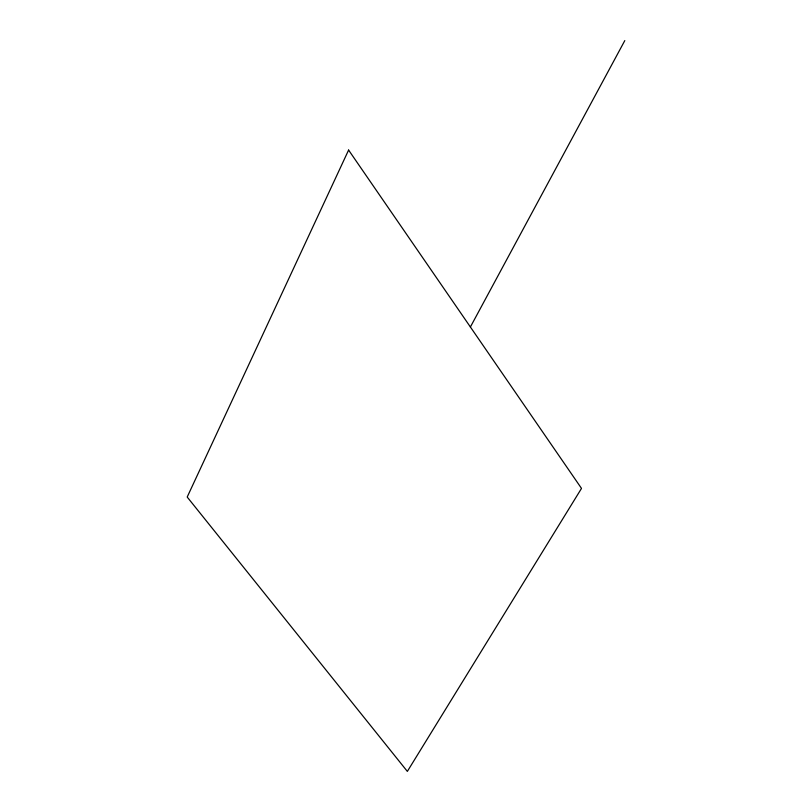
<?xml version="1.0" encoding="UTF-8"?>
<svg xmlns="http://www.w3.org/2000/svg" width="812" height="812" viewBox="0 0 812 812"><rect width="100%" height="100%" fill="white"/><g stroke="black" fill="none" stroke-linecap="round" stroke-linejoin="round"><path stroke-width="1.22" d="M470.392 326.992L624.804 40.6M348.602 150.068L187.196 497.035L407.35 771.4L581.504 488.408L348.602 150.068"/></g></svg>
